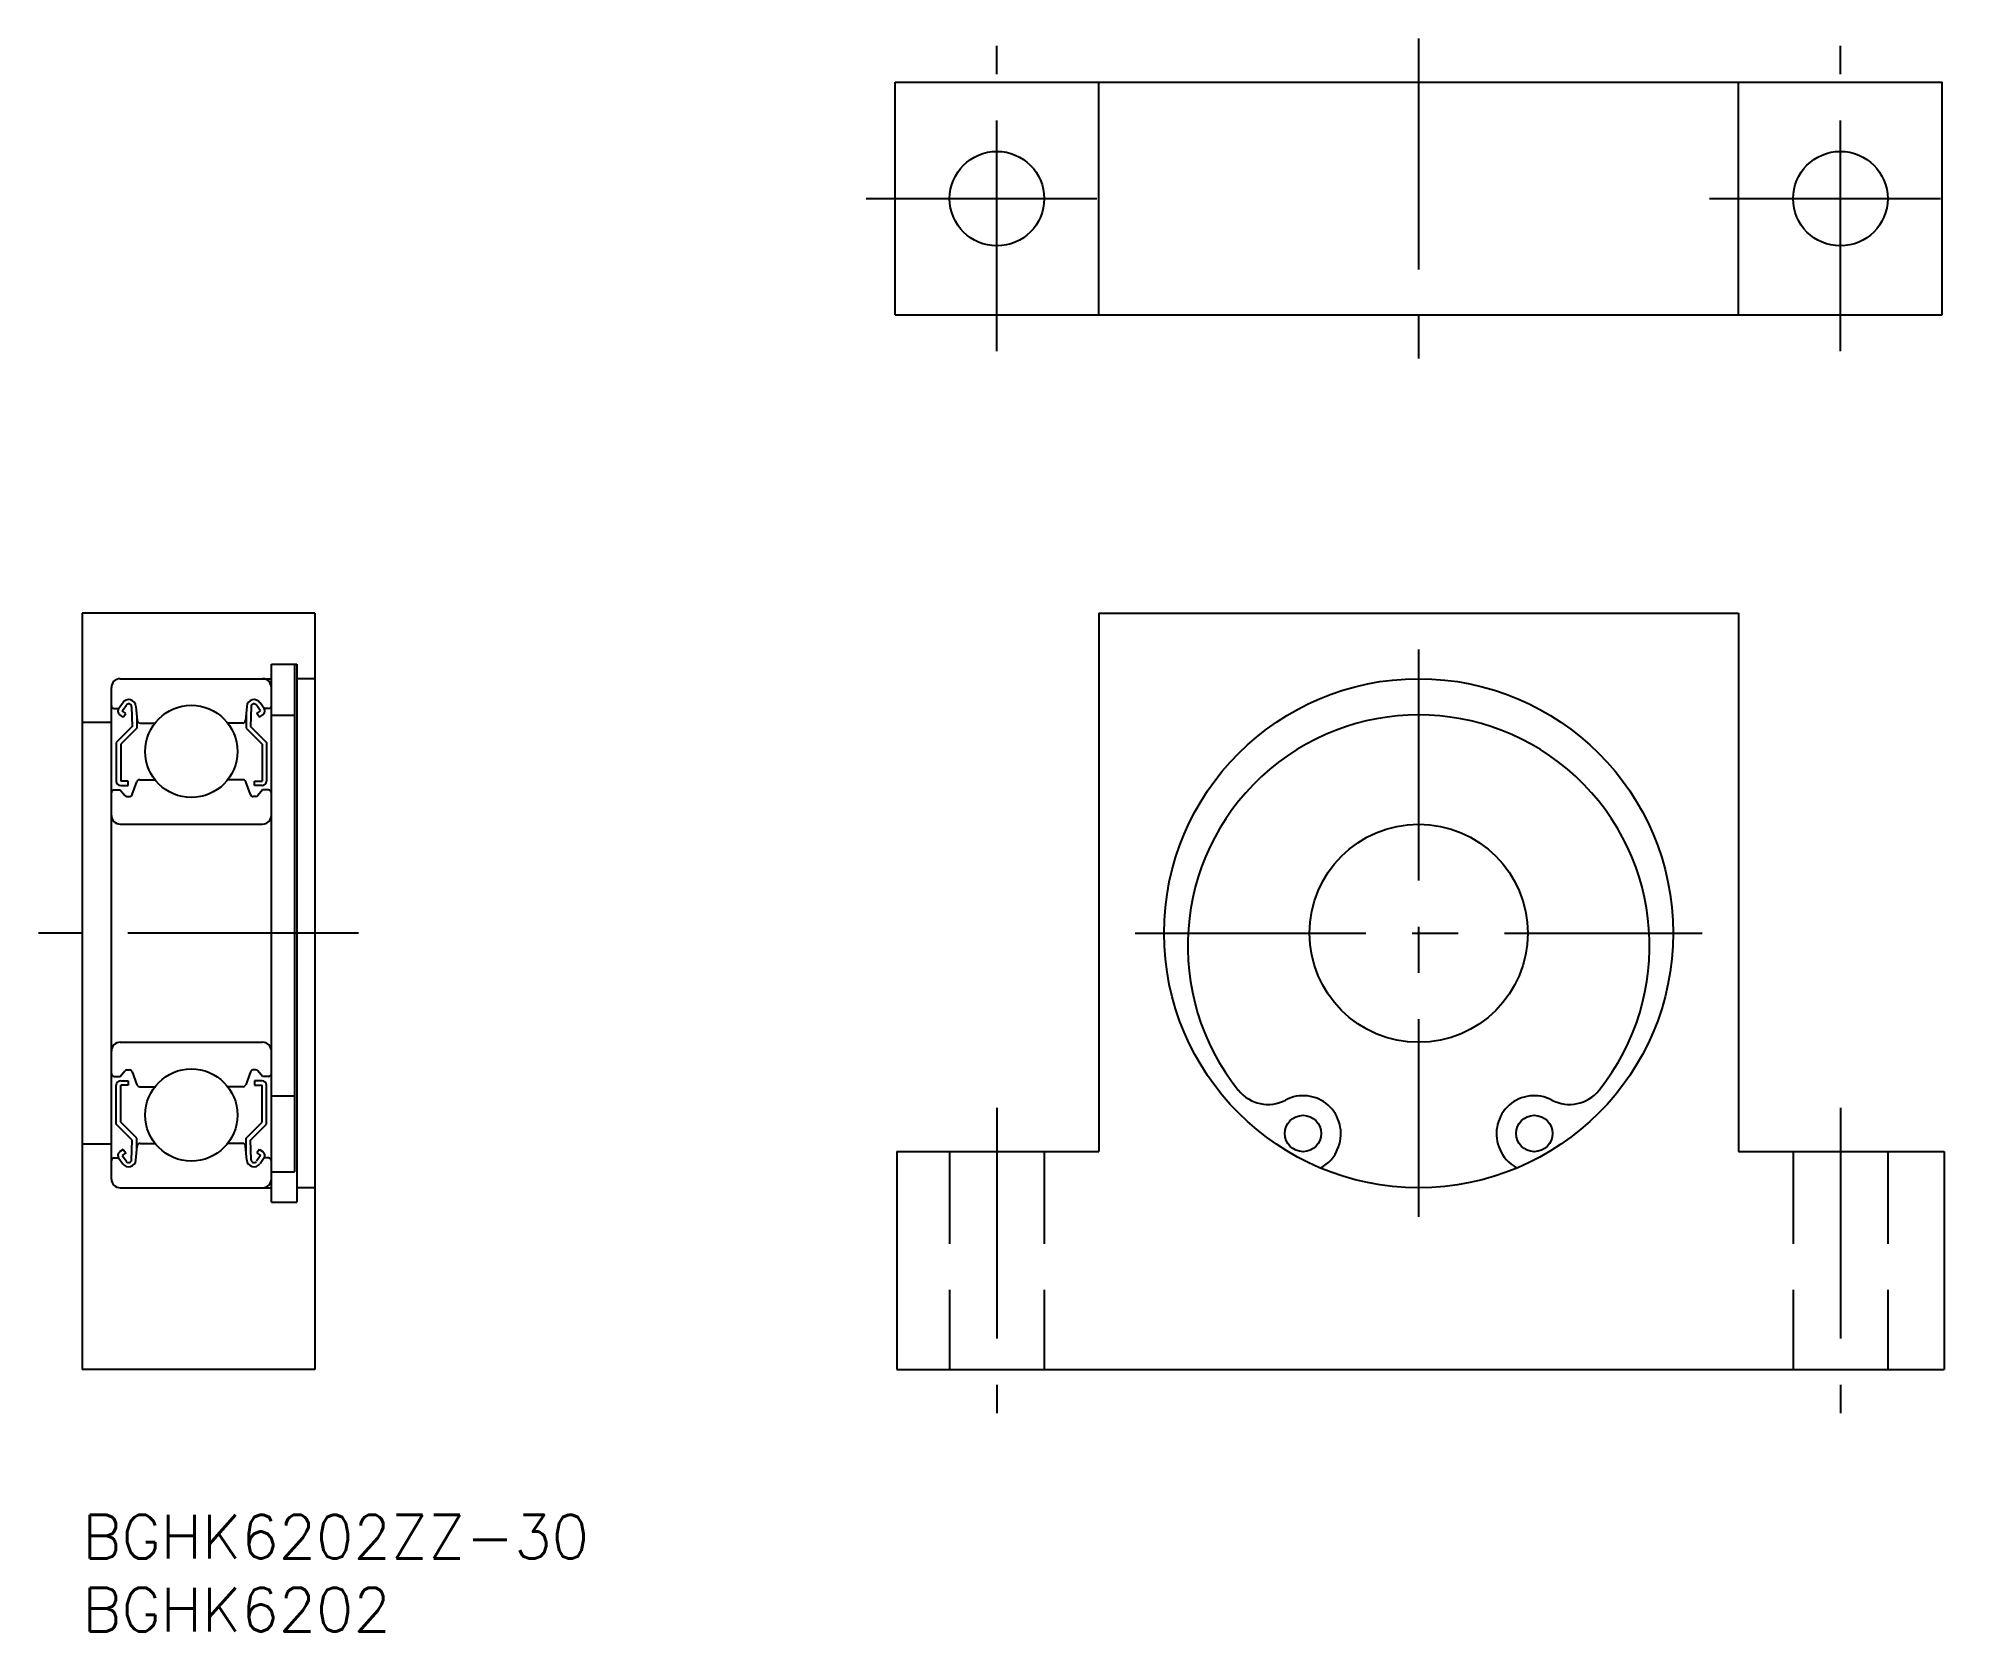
# Model space of a CAD drawing. Extents: x -3 to 130, y -8 to 102.
import ezdxf

# ---------------------------------------------------------------- set-up
doc = ezdxf.new("R2010")
doc.units = 0
doc.header["$LTSCALE"] = 0.5
doc.linetypes.add('CENTER', pattern=[50.8, 31.75, -6.35, 6.35, -6.35])
doc.linetypes.add('DASHED', pattern=[19.05, 12.7, -6.35])
for name, color, linetype in [('MSM_CENTER', 1, 'CENTER'), ('MSM_CONTINUOUS', 7, 'CONTINUOUS'), ('MSM_DASHED', 4, 'DASHED'), ('MSM_PART_NUMBER', 7, 'CONTINUOUS')]:
    doc.layers.add(name, color=color, linetype=linetype)
doc.styles.get("Standard").update_dxf_attribs({"font": 'txt.shx', "height": 3, "bigfont": 'bigfont.shx'})

# ---------------------------------------------------------------- blocks, each defined once
blk = doc.blocks.new('*U4')
at = {"layer": 'MSM_PART_NUMBER'}
blk.add_text('BGHK6202ZZ-30', height=3, dxfattribs=at).set_placement((0, -3))
blk = doc.blocks.new('*U5')
at = {"layer": 'MSM_PART_NUMBER'}
blk.add_text('BGHK6202', height=3, dxfattribs=at).set_placement((0, -8))

msp = doc.modelspace()

# ---------------------------------------------------------------- linework, layer by layer
at = {"layer": 'MSM_CENTER'}
for p, q in [((62.89, 80.01), (62.89, 101.01)), ((91.89, 101.51), (91.89, 79.51)), ((120.89, 80.01), (120.89, 101.01)), ((53.89, 90.51), (71.89, 90.51)), ((111.89, 90.51), (129.89, 90.51)), ((91.89, 59.5), (91.89, 20.5)), ((19, 40), (-3, 40)), ((72.39, 40), (111.39, 40)), ((62.89, 28), (62.89, 7)), ((120.89, 28), (120.89, 7))]:
    msp.add_line(p, q, dxfattribs=at)
at = {"layer": 'MSM_CONTINUOUS'}
for p, q in [((55.89, 98.51), (127.89, 98.51)), ((55.89, 82.51), (55.89, 98.51)), ((69.89, 82.51), (69.89, 98.51)), ((113.89, 82.51), (113.89, 98.51)), ((127.89, 82.51), (127.89, 98.51)), ((55.89, 82.51), (127.89, 82.51)), ((0, 62), (0, 10)), ((16, 62), (0, 62)), ((16, 62), (16, 10)), ((69.89, 62), (113.89, 62)), ((69.89, 62), (69.89, 25)), ((113.89, 62), (113.89, 25)), ((13, 21.5), (13, 58.5)), ((13, 58.5), (14.75, 58.5)), ((14.6, 58.5, -0.5), (14.6, 23.59, -0.5)), ((14.75, 58.5), (14.75, 21.5)), ((2.6, 57.5), (13, 57.5)), ((16, 57.5), (14.75, 57.5)), ((2, 23.1), (2, 56.9)), ((2.5, 55.45), (2.78, 55.85)), ((12.5, 55.45), (12.22, 55.85)), ((2, 54.5), (0, 54.5)), ((2.2, 55.45), (2.5, 55.45)), ((2.82, 54.86), (2.57, 55.03)), ((2.75, 55.28), (3.03, 55.68)), ((2.99, 55.1), (2.75, 55.28)), ((2.82, 54.86), (2.99, 55.1)), ((3.39, 55.57), (3.44, 54.22)), ((3.69, 55.6), (3.77, 54.63)), ((3.74, 54.97), (3.74, 54.1)), ((11.31, 55.6), (11.23, 54.63)), ((11.26, 54.97), (11.26, 54.1)), ((11.61, 55.57), (11.56, 54.22)), ((12.25, 55.28), (11.97, 55.68)), ((12.01, 55.1), (12.25, 55.28)), ((12.18, 54.86), (12.01, 55.1)), ((12.18, 54.86), (12.43, 55.03)), ((12.8, 55.45), (12.5, 55.45)), ((13, 55), (14.6, 55)), ((3.44, 54.22), (2.34, 53.12)), ((3.74, 54.1), (2.64, 53)), ((3.97, 54.45), (4.99, 54.45)), ((11.03, 54.45), (10.01, 54.45)), ((11.26, 54.1), (12.36, 53)), ((11.56, 54.22), (12.66, 53.12)), ((2.34, 53.12), (2.34, 50.45)), ((2.64, 53), (2.64, 50.45)), ((12.36, 53), (12.36, 50.45)), ((12.66, 53.12), (12.66, 50.45)), ((3.95, 50.55), (4.99, 50.55)), ((11.05, 50.55), (10.01, 50.55)), ((2.2, 49.85), (2.6, 49.85)), ((2.6, 49.85), (2.92, 49.47)), ((3.16, 50.45), (2.64, 50.45)), ((2.64, 50.15), (3.16, 50.15)), ((3.07, 49.4), (3.25, 49.4)), ((3.16, 50.15), (3.16, 50.45)), ((3.43, 49.53), (3.76, 50.42)), ((11.57, 49.53), (11.24, 50.42)), ((11.93, 49.4), (11.75, 49.4)), ((11.84, 50.45), (12.36, 50.45)), ((11.84, 50.15), (11.84, 50.45)), ((12.36, 50.15), (11.84, 50.15)), ((12.4, 49.85), (12.08, 49.47)), ((12.8, 49.85), (12.4, 49.85)), ((2.6, 47.5), (12.4, 47.5)), ((2, 40), (2, 40)), ((0, 36), (0, 36)), ((2.6, 32.5), (12.4, 32.5)), ((3.07, 30.6), (3.25, 30.6)), ((11.93, 30.6), (11.75, 30.6)), ((2.2, 30.15), (2.6, 30.15)), ((2.34, 26.88), (2.34, 29.55)), ((2.6, 30.15), (2.92, 30.53)), ((2.64, 29.85), (3.16, 29.85)), ((2.64, 27), (2.64, 29.55)), ((3.16, 29.55), (2.64, 29.55)), ((3.16, 29.85), (3.16, 29.55)), ((3.43, 30.47), (3.76, 29.58)), ((3.95, 29.45), (4.99, 29.45)), ((11.05, 29.45), (10.01, 29.45)), ((11.57, 30.47), (11.24, 29.58)), ((11.84, 29.85), (11.84, 29.55)), ((12.36, 29.85), (11.84, 29.85)), ((11.84, 29.55), (12.36, 29.55)), ((12.4, 30.15), (12.08, 30.53)), ((12.36, 27), (12.36, 29.55)), ((12.8, 30.15), (12.4, 30.15)), ((12.66, 26.88), (12.66, 29.55)), ((13, 28.83), (14.6, 28.83)), ((3.44, 25.78), (2.34, 26.88)), ((3.74, 25.9), (2.64, 27)), ((11.26, 25.9), (12.36, 27)), ((11.56, 25.78), (12.66, 26.88)), ((2, 25.5), (0, 25.5)), ((3.39, 24.43), (3.44, 25.78)), ((3.69, 24.4), (3.77, 25.37)), ((3.74, 25.03), (3.74, 25.9)), ((3.97, 25.55), (4.99, 25.55)), ((11.03, 25.55), (10.01, 25.55)), ((11.31, 24.4), (11.23, 25.37)), ((11.26, 25.03), (11.26, 25.9)), ((11.61, 24.43), (11.56, 25.78)), ((86.34, 25.21), (86.38, 25.32)), ((97.41, 25.32), (97.45, 25.21)), ((2.2, 24.55), (2.5, 24.55)), ((2.5, 24.55), (2.78, 24.15)), ((2.82, 25.14), (2.57, 24.97)), ((2.99, 24.9), (2.75, 24.72)), ((2.75, 24.72), (3.03, 24.32)), ((2.82, 25.14), (2.99, 24.9)), ((12.25, 24.72), (11.97, 24.32)), ((12.18, 25.14), (12.01, 24.9)), ((12.01, 24.9), (12.25, 24.72)), ((12.18, 25.14), (12.43, 24.97)), ((12.5, 24.55), (12.22, 24.15)), ((12.8, 24.55), (12.5, 24.55)), ((56.02, 25), (56.02, 10)), ((56.02, 25), (69.89, 25)), ((113.89, 25), (128.02, 25)), ((128.02, 25), (128.02, 10)), ((13, 23.59), (14.6, 23.59)), ((2.6, 22.5), (13, 22.5)), ((13, 21.5), (14.75, 21.5)), ((16, 22.5), (14.75, 22.5)), ((16, 10), (0, 10)), ((56.02, 10), (128.02, 10))]:
    msp.add_line(p, q, dxfattribs=at)
for centre, radius in [((62.89, 90.51), 3.25), ((120.89, 90.51), 3.25), ((91.89, 40), 17.5), ((7.5, 52.5), 3.17), ((91.89, 40), 7.5), ((7.5, 27.5), 3.17), ((83.94, 26.23), 1.25), ((99.84, 26.23), 1.25)]:
    msp.add_circle(centre, radius, dxfattribs=at)
for centre, radius, start, end in [((2.6, 56.9), 0.6, 90, 180), ((12.4, 56.9), 0.6, 0, 90), ((3.19, 55.56), 0.5, 5.065, 144.9356), ((11.81, 55.56), 0.5, 35.0644, 174.935), ((2.2, 55.65), 0.2, 180, 270), ((2.75, 55.28), 0.3, 144.9356, 235.0377), ((3.19, 55.57), 0.2, 2.1312, 144.9367), ((3.97, 54.65), 0.2, 185.065, 270), ((11.03, 54.65), 0.2, 270, 354.935), ((11.81, 55.57), 0.2, 35.0633, 177.8688), ((12.25, 55.28), 0.3, 304.9623, 35.0644), ((12.8, 55.65), 0.2, 270, 0), ((91.89, 39.13), 15.88, 321.3506, 218.6494), ((3.95, 50.35), 0.2, 90, 159.9703), ((11.05, 50.35), 0.2, 20.0297, 90), ((2.2, 49.65), 0.2, 90, 180), ((2.64, 50.45), 0.3, 180, 270), ((3.07, 49.6), 0.2, 219.997, 270), ((3.25, 49.6), 0.2, 270, 339.9703), ((11.75, 49.6), 0.2, 200.0297, 270), ((11.93, 49.6), 0.2, 270, 320.003), ((12.36, 50.45), 0.3, 270, 0), ((12.8, 49.65), 0.2, 0, 90), ((2.6, 48.1), 0.6, 180, 270), ((12.4, 48.1), 0.6, 270, 0), ((2.6, 31.9), 0.6, 90, 180), ((12.4, 31.9), 0.6, 0, 90), ((3.07, 30.4), 0.2, 90, 140.003), ((3.25, 30.4), 0.2, 20.0297, 90), ((11.75, 30.4), 0.2, 90, 159.9703), ((11.93, 30.4), 0.2, 39.997, 90), ((2.2, 30.35), 0.2, 180, 270), ((2.64, 29.55), 0.3, 90, 180), ((3.95, 29.65), 0.2, 200.0297, 270), ((11.05, 29.65), 0.2, 270, 339.9703), ((12.36, 29.55), 0.3, 0, 90), ((12.8, 30.35), 0.2, 270, 0), ((81.53, 30.83), 2.6, 218.6494, 297.7045), ((83.94, 26.23), 2.6, 339.4114, 117.7045), ((99.84, 26.23), 2.6, 62.2955, 200.5886), ((102.26, 30.83), 2.6, 242.2955, 321.3506), ((3.97, 25.35), 0.2, 90, 174.935), ((11.03, 25.35), 0.2, 5.065, 90), ((2.2, 24.35), 0.2, 90, 180), ((2.75, 24.72), 0.3, 124.9623, 215.0644), ((3.19, 24.44), 0.5, 215.0644, 354.935), ((3.19, 24.43), 0.2, 215.0633, 357.8688), ((11.81, 24.44), 0.5, 185.065, 324.9356), ((11.81, 24.43), 0.2, 182.1312, 324.9367), ((12.25, 24.72), 0.3, 324.9356, 55.0377), ((12.8, 24.35), 0.2, 0, 90), ((84, 26.09), 2.5, 297.0551, 339.4114), ((99.79, 26.09), 2.5, 200.5886, 242.9449), ((2.6, 23.1), 0.6, 180, 270), ((12.4, 23.1), 0.6, 270, 0)]:
    msp.add_arc(centre, radius, start, end, dxfattribs=at)
at = {"layer": 'MSM_DASHED'}
for p, q in [((59.64, 25), (59.64, 10)), ((66.14, 25), (66.14, 10)), ((117.64, 25), (117.64, 10)), ((124.14, 25), (124.14, 10))]:
    msp.add_line(p, q, dxfattribs=at)

# ---------------------------------------------------------------- block references
at = {"layer": 'MSM_CONTINUOUS'}
for name in ['*U4', '*U5']:
    msp.add_blockref(name, (0, 0), dxfattribs=at)

doc.saveas('drawing.dxf')
